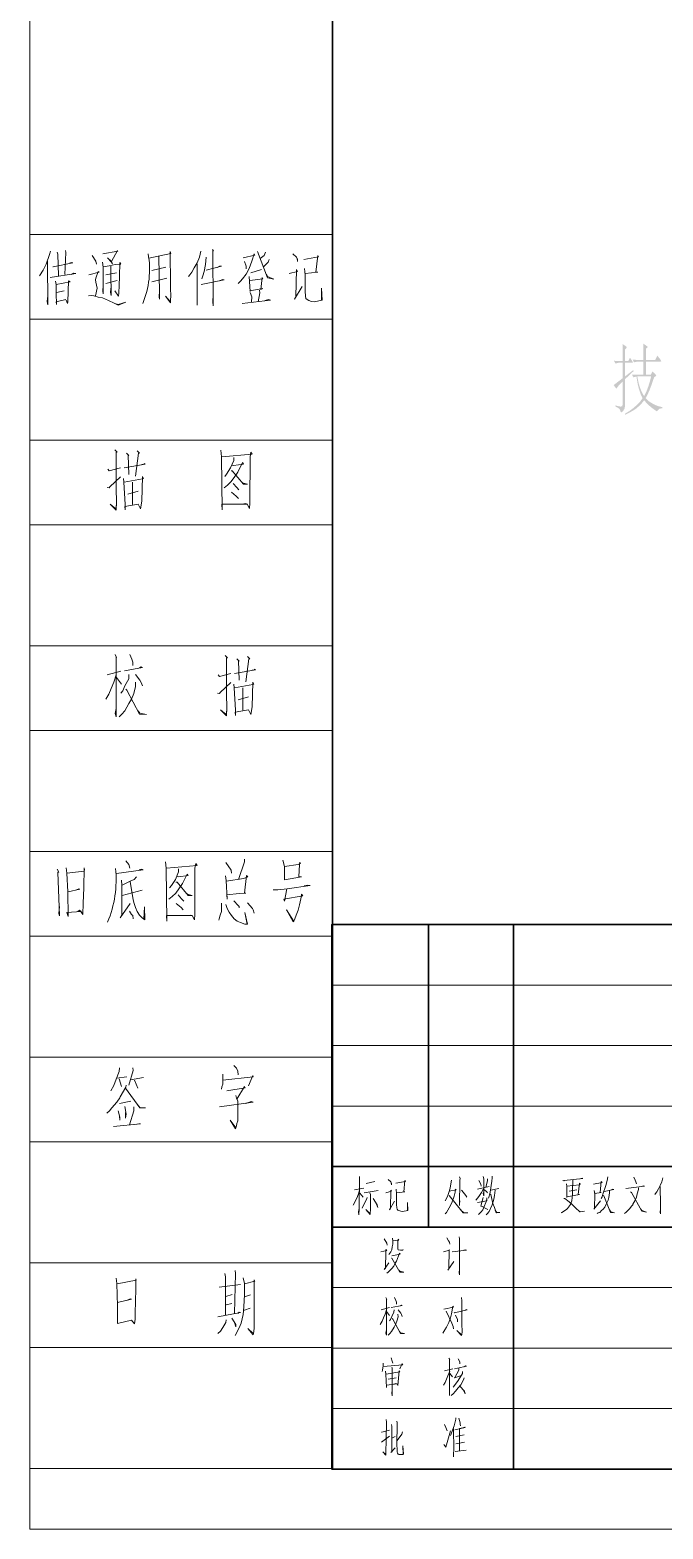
# Model space of a CAD drawing. Header units: millimetres. Extents: x 2834 to 3044, y 1462 to 1759.
# Drawn here: x 2834 to 2886.3, y 1461.9 to 1585.8 of the extents above; entities that cross this region are included whole.
import ezdxf

# ---------------------------------------------------------------- set-up
doc = ezdxf.new("R2010")
doc.units = ezdxf.units.MM
doc.layers.add('PDF_几何图形', color=7, linetype='Continuous')
doc.layers.add('PDF_实体填充', color=7, linetype='Continuous')

msp = doc.modelspace()

# ---------------------------------------------------------------- hatches: boundary and pattern name
at = {"layer": 'PDF_实体填充', "transparency": 33554559}
h = msp.add_hatch(color=256, dxfattribs=at)
h.paths.add_polyline_path([(2886.29, 1554.52), (2886.05, 1554.48), (2885.87, 1554.3), (2885.83, 1554.26), (2885.7, 1554.34), (2885.4, 1554.56), (2885.16, 1554.76), (2884.95, 1554.97), (2884.78, 1555.18), (2884.58, 1554.93), (2884.37, 1554.71), (2884.14, 1554.51), (2883.88, 1554.33), (2883.57, 1554.16), (2883.21, 1553.98), (2883.19, 1554.06), (2883.55, 1554.28), (2883.87, 1554.52), (2884.17, 1554.78), (2884.43, 1555.05), (2884.65, 1555.35), (2884.49, 1555.67), (2884.35, 1556.08), (2884.23, 1556.57), (2884.14, 1557.14), (2883.89, 1557.07), (2883.77, 1557.3), (2884.09, 1557.28), (2884.72, 1557.28), (2884.72, 1558.37), (2884.23, 1558.37), (2883.94, 1558.31), (2883.82, 1558.54), (2884.14, 1558.51), (2884.72, 1558.51), (2884.72, 1558.96), (2884.71, 1559.39), (2884.7, 1559.86), (2885.03, 1559.63), (2885.08, 1559.58), (2885.04, 1559.53), (2884.92, 1559.44), (2884.92, 1558.51), (2885.69, 1558.51), (2885.87, 1558.86), (2886.14, 1558.51), (2886.19, 1558.41), (2886.12, 1558.37), (2884.92, 1558.37), (2884.92, 1557.28), (2885.33, 1557.28), (2885.45, 1557.56), (2885.72, 1557.31), (2885.77, 1557.22), (2885.7, 1557.15), (2885.61, 1557.08), (2885.54, 1556.9), (2885.38, 1556.43), (2885.22, 1556.01), (2885.06, 1555.65), (2884.9, 1555.35), (2885.1, 1555.14), (2885.35, 1554.97), (2885.63, 1554.81), (2885.94, 1554.69), (2886.29, 1554.6)], flags=0)
h.paths.add_polyline_path([(2885.35, 1557.14), (2884.21, 1557.14), (2884.31, 1556.64), (2884.44, 1556.2), (2884.59, 1555.83), (2884.77, 1555.52), (2884.94, 1555.85), (2885.09, 1556.23), (2885.23, 1556.66)], flags=0)
h.paths.add_polyline_path([(2883.91, 1557.59), (2883.2, 1556.92), (2883.2, 1554.88), (2883.17, 1554.51), (2883.03, 1554.28), (2882.89, 1554.16), (2882.85, 1554.21), (2882.73, 1554.48), (2882.39, 1554.67), (2882.4, 1554.75), (2882.67, 1554.68), (2882.83, 1554.65), (2882.96, 1554.68), (2883, 1554.83), (2883, 1556.73), (2882.68, 1556.4), (2882.55, 1556.23), (2882.49, 1556.14), (2882.45, 1556.17), (2882.26, 1556.43), (2883, 1557), (2883, 1558.28), (2882.69, 1558.28), (2882.4, 1558.21), (2882.28, 1558.44), (2882.59, 1558.42), (2883, 1558.42), (2883, 1558.93), (2883, 1559.36), (2882.99, 1559.83), (2883.29, 1559.62), (2883.34, 1559.55), (2883.29, 1559.47), (2883.2, 1559.39), (2883.2, 1558.42), (2883.47, 1558.42), (2883.61, 1558.69), (2883.79, 1558.42), (2883.85, 1558.31), (2883.78, 1558.28), (2883.2, 1558.28), (2883.2, 1557.15), (2883.88, 1557.67)], flags=0)

# ---------------------------------------------------------------- linework, layer by layer
at = {"layer": 'PDF_几何图形', "lineweight": 15}
msp.add_lwpolyline([(2834.04, 1461.88), (3044.04, 1461.88), (3044.04, 1758.88), (2834.04, 1758.88)], close=True, dxfattribs=at)
at = {"layer": 'PDF_几何图形', "lineweight": 35}
for points in [[(3039.04, 1466.88), (3039.04, 1753.88), (2859.04, 1753.88), (2859.04, 1466.88)], [(2866.97, 1511.84), (2866.97, 1506.84), (2866.97, 1501.84), (2866.97, 1496.84), (2866.97, 1491.84), (2858.97, 1491.84)], [(2893.97, 1511.84), (2873.97, 1511.84), (2866.97, 1511.84), (2858.97, 1511.84), (2858.97, 1506.84), (2858.97, 1501.84), (2858.97, 1496.84), (2858.97, 1491.84), (2858.97, 1486.84), (2858.97, 1481.84), (2858.97, 1476.84), (2858.97, 1471.84), (2858.97, 1466.84), (2866.97, 1466.84), (2873.97, 1466.84), (2893.97, 1466.84)], [(2858.97, 1486.84), (2866.97, 1486.84), (2866.97, 1491.84), (2873.97, 1491.84), (2873.97, 1496.84), (2873.97, 1501.84), (2873.97, 1506.84), (2873.97, 1511.84)], [(2866.97, 1486.84), (2873.97, 1486.84), (2873.97, 1491.84), (2893.97, 1491.84), (2893.97, 1496.84), (2893.97, 1501.84), (2893.97, 1506.84), (2893.97, 1511.84)], [(2893.97, 1486.84), (2873.97, 1486.84), (2873.97, 1481.84), (2873.97, 1476.84), (2873.97, 1471.84), (2873.97, 1466.84)]]:
    msp.add_lwpolyline(points, dxfattribs=at)
at = {"layer": 'PDF_几何图形', "lineweight": 15}
for points in [[(2859.04, 1568.88), (2834.04, 1568.88)], [(2835.74, 1567.49), (2835.66, 1567.21), (2835.37, 1566.43), (2835.12, 1565.93), (2834.82, 1565.47)], [(2836.28, 1567.42), (2836.33, 1567.24), (2836.41, 1565.47)], [(2836.98, 1567.56), (2837, 1567.38), (2836.93, 1565.58)], [(2840.05, 1567.28), (2841.29, 1567.49), (2841.26, 1567.56), (2840.77, 1566.64), (2840.44, 1566.96), (2840.79, 1566.6), (2840.87, 1566.46)], [(2843.87, 1566.92), (2845.69, 1567.31), (2845.61, 1567.46), (2845.61, 1566.89), (2845.66, 1565.29), (2845.66, 1564.41), (2845.69, 1563.8), (2845.66, 1563.45), (2845.66, 1563.24), (2845.24, 1563.77), (2845.61, 1563.34)], [(2848.16, 1567.49), (2848.04, 1566.99), (2847.84, 1566.53), (2847.61, 1566.11), (2847.42, 1565.75), (2847.24, 1565.54), (2847.14, 1565.4)], [(2849.13, 1567.63), (2849.2, 1567.49), (2849.15, 1567.56), (2849.18, 1562.99), (2849.15, 1563.31), (2849.18, 1563.91)], [(2851.64, 1566.96), (2852.61, 1567.17), (2852.56, 1567.28), (2852.38, 1566.68), (2852.16, 1566.07), (2851.91, 1565.61), (2851.61, 1565.22), (2851.42, 1565.01), (2851.24, 1564.83)], [(2852.85, 1567.46), (2853.67, 1565.29), (2854.19, 1565.19), (2853.67, 1565.4), (2853.57, 1565.61)], [(2853.5, 1567.42), (2853.4, 1567.14), (2853.05, 1566.89)], [(2855.75, 1567.28), (2856.07, 1566.99), (2856.15, 1566.82), (2856.15, 1566.64), (2856.12, 1566.92)], [(2835.49, 1566.68), (2835.51, 1563.06), (2835.46, 1563.34), (2835.51, 1563.8)], [(2835.94, 1566.21), (2835.96, 1566.21), (2837.57, 1566.53), (2837.45, 1566.57), (2837.3, 1566.5)], [(2839.18, 1567.14), (2839.48, 1566.68), (2839.55, 1566.43)], [(2840.02, 1566.6), (2840.1, 1566.18), (2840.1, 1563.98), (2840.05, 1564.23), (2840.1, 1564.62)], [(2840.1, 1566.21), (2840.59, 1566.28), (2841.07, 1566.39), (2841.54, 1566.43), (2841.46, 1566.57), (2841.44, 1565.4), (2841.41, 1564.66), (2841.39, 1564.05), (2841.36, 1563.77), (2841.04, 1564.23)], [(2840.72, 1566.25), (2840.72, 1565.29), (2840.74, 1564.34), (2840.74, 1563.84), (2840.69, 1564.12), (2840.74, 1564.58)], [(2845.26, 1566.18), (2844.12, 1565.9)], [(2844.69, 1567.06), (2844.74, 1564.05), (2844.74, 1563.52), (2844.72, 1563.73), (2844.74, 1564.19)], [(2847.84, 1566.43), (2847.86, 1564.12), (2847.86, 1563.03), (2847.84, 1563.24), (2847.86, 1563.66)], [(2848.61, 1566.99), (2848.53, 1566.39), (2848.43, 1565.82), (2848.31, 1565.47), (2848.23, 1565.22)], [(2848.61, 1565.93), (2849.85, 1566.25), (2849.7, 1566.25), (2849.5, 1566.14)], [(2851.76, 1566.64), (2851.91, 1566.25), (2851.91, 1566.04)], [(2853.8, 1566.82), (2853.72, 1566.6), (2853.33, 1566.21)], [(2856.67, 1566.82), (2857.88, 1567.03), (2857.81, 1567.14), (2857.66, 1565.75), (2857.81, 1565.75), (2856.77, 1565.65)], [(2856.72, 1566.07), (2856.77, 1565.51), (2856.77, 1564.19), (2856.79, 1563.77), (2856.84, 1563.59), (2856.94, 1563.49), (2857.07, 1563.42), (2857.29, 1563.34), (2857.51, 1563.31), (2858.18, 1563.45), (2858.13, 1564.44), (2858.13, 1563.45)], [(2835.71, 1565.33), (2837.82, 1565.65), (2837.65, 1565.68), (2837.47, 1565.58)], [(2836.16, 1565.01), (2836.21, 1564.73), (2836.21, 1564.02), (2836.23, 1563.1), (2836.21, 1563.31), (2837, 1563.49)], [(2836.21, 1564.73), (2837.35, 1564.97), (2837.23, 1565.05), (2837.18, 1563.31), (2837.15, 1563.17), (2837.03, 1563.45)], [(2838.91, 1565.54), (2839.75, 1565.75), (2839.68, 1565.82), (2839.48, 1565.26), (2839.45, 1565.12), (2839.48, 1564.94), (2839.55, 1564.69), (2839.58, 1564.44), (2839.45, 1563.8)], [(2840.32, 1565.54), (2841.19, 1565.72)], [(2840.32, 1564.83), (2841.24, 1565.08)], [(2844.1, 1564.97), (2845.34, 1565.26)], [(2848.19, 1564.73), (2850.09, 1565.12), (2849.95, 1565.15), (2849.7, 1565.05)], [(2852.14, 1565.4), (2852.23, 1564.16), (2852.21, 1564.23), (2853.28, 1564.41), (2853.1, 1564.34), (2853.23, 1565.33), (2853.28, 1565.22), (2852.19, 1565.08)], [(2852.28, 1565.72), (2853.18, 1565.97)], [(2855.45, 1565.65), (2856.15, 1565.82), (2856.05, 1565.97), (2856, 1563.73), (2855.9, 1563.52), (2856.52, 1564.58)], [(2836.88, 1564.23), (2836.23, 1564.09)], [(2838.88, 1563.8), (2839.1, 1563.84), (2839.33, 1563.8), (2839.68, 1563.7), (2840.02, 1563.63), (2840.54, 1563.42), (2840.99, 1563.2), (2841.34, 1563.03), (2841.96, 1563.27), (2841.34, 1563.1), (2841.04, 1563.17)], [(2852.23, 1564.09), (2852.36, 1563.73), (2852.33, 1563.31)], [(2853, 1564.27), (2853.03, 1564.05), (2852.9, 1563.31)], [(2851.57, 1563.17), (2853.9, 1563.45), (2853.77, 1563.49), (2853.43, 1563.42)], [(2859.04, 1561.88), (2834.04, 1561.88)], [(2859.04, 1551.88), (2834.04, 1551.88)], [(2841.05, 1551.08), (2841.25, 1550.88), (2841.16, 1550.88), (2841.16, 1547.73), (2841.19, 1546.91), (2841.19, 1546.63), (2841.16, 1546.24), (2841.16, 1546.08), (2840.67, 1546.59), (2841.14, 1546.2), (2841.16, 1546.47)], [(2841.82, 1549.58), (2843.56, 1549.9), (2843.48, 1549.94), (2843.45, 1549.9), (2843.28, 1549.86)], [(2842.02, 1550.81), (2842.21, 1550.61), (2842.15, 1550.65), (2842.21, 1549.03)], [(2842.9, 1551), (2843.09, 1550.81), (2843.01, 1550.81), (2842.76, 1548.91)], [(2849.8, 1551.04), (2849.86, 1550.49), (2849.91, 1546.12), (2849.89, 1546.59), (2852.01, 1546.59), (2851.84, 1546.63), (2851.54, 1546.59)], [(2849.89, 1550.49), (2852.39, 1550.73), (2852.28, 1550.88), (2852.23, 1550.49), (2852.2, 1546.67), (2852.17, 1546.24), (2851.98, 1546.59)], [(2850.71, 1549.82), (2850.85, 1549.78), (2851.68, 1549.9), (2851.6, 1550.02), (2851.21, 1549.23), (2850.91, 1548.8), (2850.63, 1548.44), (2850.36, 1548.17), (2850.08, 1547.93)], [(2850.88, 1550.45), (2850.88, 1550.21), (2850.6, 1549.58), (2850.27, 1549.07), (2850.13, 1548.88)], [(2840.42, 1547.97), (2840.58, 1547.93), (2840.64, 1548.01), (2841.52, 1548.84)], [(2840.47, 1549.47), (2840.58, 1549.35), (2841.52, 1549.58)], [(2841.77, 1548.72), (2841.8, 1548.4), (2841.91, 1546.55), (2841.91, 1546.12), (2841.88, 1546.4), (2842.98, 1546.59), (2843.17, 1546.2), (2843.28, 1546.83), (2843.34, 1548.88), (2843.42, 1548.72), (2843.34, 1548.68), (2841.82, 1548.4)], [(2850.66, 1549.35), (2850.74, 1549.35), (2851.68, 1548.25), (2852.01, 1548.25), (2851.68, 1548.32), (2851.51, 1548.4)], [(2842.98, 1547.65), (2842.13, 1547.42)], [(2842.51, 1548.4), (2842.51, 1546.55)], [(2850.69, 1547.58), (2851.07, 1547.26), (2851.26, 1547.06)], [(2850.82, 1548.29), (2851.13, 1547.97), (2851.29, 1547.77)], [(2859.04, 1544.88), (2834.04, 1544.88)], [(2859.04, 1534.88), (2834.04, 1534.88)], [(2841.07, 1534.16), (2841.2, 1533.92), (2841.15, 1534), (2841.15, 1529), (2841.09, 1529.28), (2841.15, 1529.71)], [(2842.28, 1534.16), (2842.47, 1533.77), (2842.53, 1533.53), (2842.53, 1533.25)], [(2850.16, 1534.08), (2850.36, 1533.88), (2850.27, 1533.88), (2850.27, 1530.73), (2850.3, 1529.91), (2850.3, 1529.63), (2850.27, 1529.24), (2850.27, 1529.08), (2849.78, 1529.59), (2850.25, 1529.2), (2850.27, 1529.47)], [(2852.01, 1534), (2852.2, 1533.8), (2852.12, 1533.8), (2851.87, 1531.91)], [(2841.56, 1532.78), (2840.43, 1532.47)], [(2841.84, 1532.82), (2843.35, 1533.1), (2843.24, 1533.14), (2843.08, 1533.06)], [(2849.58, 1532.47), (2849.69, 1532.35), (2850.63, 1532.58)], [(2850.93, 1532.58), (2852.67, 1532.9), (2852.59, 1532.94), (2852.56, 1532.9), (2852.39, 1532.86)], [(2851.13, 1533.8), (2851.32, 1533.61), (2851.26, 1533.65), (2851.32, 1532.03)], [(2841.15, 1532.47), (2840.98, 1531.88), (2840.76, 1531.36), (2840.57, 1530.89), (2840.32, 1530.46)], [(2841.18, 1532.27), (2841.59, 1531.72)], [(2842.75, 1531.88), (2842.77, 1531.52), (2842.61, 1530.93), (2842.42, 1530.46), (2842.22, 1530.1), (2841.87, 1529.51), (2841.64, 1529.24), (2841.4, 1529)], [(2842.22, 1532.51), (2842.2, 1532.15), (2841.89, 1531.56), (2841.7, 1531.17), (2841.56, 1530.97)], [(2842.77, 1532.51), (2843.13, 1532.03), (2843.24, 1531.84), (2843.35, 1531.56)], [(2849.53, 1530.97), (2849.69, 1530.93), (2849.75, 1531.01), (2850.63, 1531.84)], [(2850.88, 1531.72), (2850.91, 1531.4), (2851.02, 1529.55), (2851.02, 1529.12), (2850.99, 1529.4), (2852.09, 1529.59), (2852.28, 1529.2), (2852.39, 1529.83), (2852.45, 1531.88), (2852.53, 1531.72), (2852.45, 1531.68), (2850.93, 1531.4)], [(2851.62, 1531.4), (2851.62, 1529.55)], [(2841.95, 1531.29), (2842.03, 1531.21), (2843.08, 1529.24), (2843.66, 1529.2), (2843.11, 1529.32), (2842.97, 1529.51)], [(2852.09, 1530.65), (2851.24, 1530.42)], [(2859.04, 1527.88), (2834.04, 1527.88)], [(2859.04, 1517.88), (2834.04, 1517.88)], [(2837.02, 1516.53), (2837.1, 1516.1), (2837.16, 1514.56), (2837.19, 1512.51), (2837.1, 1512.83), (2838.26, 1512.91), (2838.12, 1513.03), (2837.99, 1512.91), (2838.23, 1512.91), (2838.4, 1512.67), (2838.43, 1513.62), (2838.48, 1514.88), (2838.51, 1516.53), (2838.56, 1516.37), (2838.51, 1516.25), (2837.1, 1516.1)], [(2841.95, 1517.12), (2842.22, 1516.8), (2842.28, 1516.49)], [(2845.25, 1517.04), (2845.3, 1516.49), (2845.36, 1512.12), (2845.33, 1512.59), (2847.45, 1512.59), (2847.29, 1512.63), (2846.99, 1512.59)], [(2845.33, 1516.49), (2847.84, 1516.73), (2847.73, 1516.88), (2847.67, 1516.49), (2847.65, 1512.67), (2847.62, 1512.24), (2847.43, 1512.59)], [(2850.23, 1516.96), (2850.67, 1516.33), (2850.7, 1516.1)], [(2851.77, 1517.24), (2851.75, 1517.04), (2851.28, 1515.58)], [(2854.92, 1517.16), (2855.06, 1516.65), (2855.06, 1515.55), (2856.47, 1515.78), (2856.25, 1515.78), (2856.3, 1516.8), (2856.33, 1517), (2856.38, 1516.88), (2856.19, 1516.8), (2855.06, 1516.65)], [(2836.3, 1516.41), (2836.44, 1516.17), (2836.33, 1516.17), (2836.47, 1512.55), (2836.44, 1512.75), (2836.47, 1513.34)], [(2841.2, 1516.06), (2843.38, 1516.37), (2843.27, 1516.41), (2843.05, 1516.37)], [(2841.59, 1515.51), (2841.64, 1515.11), (2841.62, 1512.63), (2841.48, 1512.4), (2842.33, 1513.58)], [(2842.83, 1515.78), (2842.66, 1515.58), (2842.31, 1515.43), (2841.67, 1515.11)], [(2842.33, 1515.39), (2842.42, 1514.72), (2842.5, 1514.25), (2842.58, 1513.89), (2842.66, 1513.58), (2842.77, 1513.26), (2842.91, 1512.91), (2843.08, 1512.63), (2843.3, 1512.4), (2843.44, 1512.28), (2843.52, 1512.24), (2843.49, 1513.3), (2843.46, 1512.28)], [(2846.16, 1515.82), (2846.3, 1515.78), (2847.12, 1515.9), (2847.04, 1516.02), (2846.65, 1515.23), (2846.35, 1514.8), (2846.08, 1514.44), (2845.8, 1514.17), (2845.52, 1513.93)], [(2846.32, 1516.45), (2846.32, 1516.21), (2846.05, 1515.58), (2845.72, 1515.07), (2845.58, 1514.88)], [(2846.1, 1515.35), (2846.19, 1515.35), (2847.12, 1514.25), (2847.45, 1514.25), (2847.12, 1514.32), (2846.96, 1514.4)], [(2850.18, 1515.86), (2850.26, 1515.47), (2850.34, 1513.93), (2850.29, 1514.29), (2851.33, 1514.4), (2851.88, 1514.44), (2851.77, 1514.44), (2851.94, 1515.9), (2852.05, 1515.78), (2851.72, 1515.66), (2850.26, 1515.43)], [(2837.19, 1514.56), (2838.15, 1514.76), (2838.07, 1514.8), (2837.88, 1514.72)], [(2843.3, 1514.68), (2841.67, 1514.25)], [(2846.27, 1514.29), (2846.57, 1513.97), (2846.74, 1513.77)], [(2854.12, 1514.72), (2854.51, 1514.72), (2855.28, 1514.8), (2857.18, 1515.07), (2856.99, 1515.11), (2856.69, 1515.03)], [(2855.25, 1514.8), (2855.06, 1513.77), (2855.01, 1513.93), (2856.58, 1514.21), (2856.47, 1514.36), (2856.47, 1514.21), (2856.3, 1513.46), (2856.19, 1513.03), (2856.03, 1512.63), (2855.92, 1512.32), (2855.83, 1512.12), (2855.78, 1512.08), (2855.23, 1513.06), (2855.81, 1512.16)], [(2842.25, 1512.95), (2842.44, 1512.67), (2842.53, 1512.59), (2842.58, 1512.32)], [(2846.13, 1513.58), (2846.52, 1513.26), (2846.71, 1513.06)], [(2849.87, 1513.62), (2849.87, 1513.26), (2849.85, 1512.91), (2849.76, 1512.63), (2849.68, 1512.32), (2849.65, 1512.2)], [(2850.23, 1513.5), (2850.34, 1513.18), (2850.51, 1512.87), (2850.7, 1512.59), (2850.92, 1512.32), (2851.17, 1512.12), (2851.42, 1512), (2851.8, 1511.88), (2852.02, 1511.88), (2851.8, 1512.83), (2851.97, 1511.88), (2852, 1511.88)], [(2850.89, 1513.81), (2851.25, 1513.42), (2851.31, 1513.34), (2851.33, 1513.22)], [(2852, 1513.65), (2852.41, 1513.18), (2852.49, 1513.06), (2852.55, 1512.79)], [(2859.04, 1510.88), (2834.04, 1510.88)], [(2858.97, 1506.84), (2866.97, 1506.84), (2873.97, 1506.84), (2893.97, 1506.84), (2908.97, 1506.84), (2918.97, 1506.84)], [(2858.97, 1501.84), (2866.97, 1501.84), (2873.97, 1501.84), (2893.97, 1501.84), (2908.97, 1501.84), (2918.97, 1501.84)], [(2859.04, 1500.88), (2834.04, 1500.88)], [(2841.44, 1500), (2841.41, 1499.69), (2841.16, 1499.06), (2840.97, 1498.55), (2840.72, 1498.11)], [(2841.19, 1499.14), (2842.04, 1499.25)], [(2842.54, 1500), (2842.57, 1499.77), (2842.21, 1498.58)], [(2842.35, 1499.02), (2843.42, 1499.21)], [(2849.98, 1499.49), (2849.98, 1499.02), (2849.96, 1498.66), (2849.9, 1498.43), (2849.85, 1498.23)], [(2849.98, 1498.98), (2852.49, 1499.25), (2852.46, 1499.37), (2852.08, 1498.51)], [(2850.89, 1500.2), (2851.09, 1499.96), (2851.2, 1499.73), (2851.25, 1499.41)], [(2841.99, 1498.58), (2841.96, 1498.39), (2841.49, 1497.6), (2841.47, 1497.52), (2841.22, 1497.17), (2840.8, 1496.69), (2840.61, 1496.46), (2840.39, 1496.26)], [(2841.41, 1499.1), (2841.6, 1498.47)], [(2841.93, 1498.31), (2843.12, 1496.69), (2843.59, 1496.69), (2843.12, 1496.73), (2842.9, 1497.01)], [(2842.68, 1498.98), (2842.95, 1498.31)], [(2850.29, 1498.11), (2851.83, 1498.35), (2851.75, 1498.47), (2851.14, 1497.4)], [(2842.38, 1497.25), (2841.44, 1497.05)], [(2841.88, 1496.81), (2841.99, 1496.18), (2841.93, 1495.83), (2841.93, 1496.3)], [(2842.62, 1496.77), (2842.62, 1496.46), (2842.26, 1495.28)], [(2849.71, 1496.77), (2852.49, 1497.17), (2852.3, 1497.21), (2851.88, 1497.05)], [(2851.06, 1497.72), (2851.11, 1497.48), (2851.2, 1497.25), (2851.22, 1496.81), (2851.22, 1495.91), (2851.2, 1495.63), (2851.14, 1495.4), (2851.11, 1495.2), (2851.03, 1494.96), (2850.59, 1495.67), (2851.06, 1495.04)], [(2858.97, 1496.84), (2866.97, 1496.84), (2873.97, 1496.84), (2893.97, 1496.84), (2908.97, 1496.84), (2918.97, 1496.84)], [(2841.33, 1496.46), (2841.47, 1495.91), (2841.47, 1495.67), (2841.44, 1496.03)], [(2840.94, 1495.16), (2843.17, 1495.36), (2843.04, 1495.36), (2842.71, 1495.32)], [(2859.04, 1493.88), (2834.04, 1493.88)], [(2861.26, 1491.01), (2861.24, 1488.34), (2861.21, 1487.86), (2861.19, 1488.1), (2861.23, 1488.38)], [(2861.82, 1490.44), (2862.53, 1490.6)], [(2863.64, 1490.77), (2863.86, 1490.58), (2863.91, 1490.46), (2863.91, 1490.34), (2863.89, 1490.53)], [(2864.26, 1490.46), (2865.07, 1490.6), (2865.02, 1490.68), (2864.92, 1489.75), (2865.02, 1489.75), (2864.32, 1489.68)], [(2868.85, 1490.72), (2868.83, 1490.58), (2868.75, 1490.06), (2868.65, 1489.71), (2868.55, 1489.45), (2868.45, 1489.21), (2868.34, 1489)], [(2869.51, 1490.98), (2869.58, 1490.86), (2869.54, 1490.72), (2869.53, 1488.62), (2869.51, 1488.74), (2869.54, 1489.02)], [(2871.11, 1490.68), (2871.28, 1490.39), (2871.31, 1490.23)], [(2871.49, 1491.01), (2871.52, 1490.84), (2871.52, 1489.42), (2871.49, 1489.61), (2871.52, 1489.75)], [(2871.84, 1490.84), (2871.84, 1490.7), (2871.71, 1490.11)], [(2872.22, 1491.05), (2872.22, 1490.91), (2872.2, 1490.63), (2872.15, 1490.27), (2872.09, 1489.9), (2872.02, 1489.59), (2871.94, 1489.31), (2871.92, 1489.23)], [(2878.88, 1490.72), (2878.86, 1489.92), (2878.85, 1489.52), (2878.83, 1489.28), (2878.8, 1489), (2878.75, 1488.86), (2878.68, 1488.71), (2878.6, 1488.6), (2878.53, 1488.48), (2878.43, 1488.38), (2878.35, 1488.29), (2878.22, 1488.22), (2878.1, 1488.12), (2877.97, 1488.05), (2877.92, 1488.03)], [(2878.07, 1490.7), (2878.14, 1490.65), (2878.17, 1490.68), (2879.71, 1490.86), (2879.66, 1490.89), (2879.48, 1490.84)], [(2878.35, 1490.42), (2878.4, 1490.2), (2878.4, 1489.28), (2878.39, 1489.33), (2879.44, 1489.52), (2879.33, 1489.52), (2879.44, 1490.46), (2879.48, 1490.39), (2879.43, 1490.34), (2878.4, 1490.23)], [(2880.6, 1490.39), (2881.31, 1490.53), (2881.22, 1490.6), (2881.14, 1489.71), (2881.22, 1489.71), (2880.7, 1489.61), (2880.66, 1489.85), (2880.7, 1489.57), (2880.68, 1488.41)], [(2881.77, 1490.98), (2881.72, 1490.68), (2881.62, 1490.27), (2881.37, 1489.57), (2881.31, 1489.35), (2881.22, 1489.19)], [(2883.91, 1490.96), (2884.03, 1490.72), (2884.08, 1490.58), (2884.13, 1490.42)], [(2886.32, 1490.91), (2886.24, 1490.58), (2886.11, 1490.27), (2885.96, 1489.99), (2885.83, 1489.75), (2885.71, 1489.61), (2885.65, 1489.52)], [(2861.26, 1489.9), (2861.18, 1489.59), (2861.03, 1489.23), (2860.73, 1488.64)], [(2860.85, 1489.92), (2861.62, 1490.06)], [(2861.29, 1489.64), (2861.56, 1489.31)], [(2861.89, 1489.28), (2861.87, 1489.19), (2861.49, 1488.41)], [(2861.66, 1489.68), (2862.81, 1489.87)], [(2862.12, 1489.68), (2862.17, 1489.54), (2862.17, 1488.27), (2862.15, 1487.98), (2862.14, 1487.89), (2861.79, 1488.29), (2862.14, 1487.94)], [(2863.45, 1489.68), (2863.91, 1489.8), (2863.84, 1489.9), (2863.81, 1488.41), (2863.74, 1488.27), (2864.16, 1488.97)], [(2864.29, 1489.97), (2864.32, 1489.59), (2864.32, 1488.71), (2864.34, 1488.43), (2864.37, 1488.31), (2864.44, 1488.24), (2864.52, 1488.2), (2864.67, 1488.15), (2864.82, 1488.12), (2865.26, 1488.22), (2865.23, 1488.88), (2865.23, 1488.22)], [(2868.68, 1489.8), (2869.25, 1489.92), (2869.2, 1489.97), (2869.16, 1489.73), (2869.08, 1489.4), (2868.92, 1488.93), (2868.82, 1488.69), (2868.68, 1488.43), (2868.45, 1488.05), (2868.35, 1487.94)], [(2868.68, 1489.45), (2869.83, 1488.01), (2870.21, 1488.03), (2869.84, 1488.05), (2869.64, 1488.24)], [(2869.68, 1489.9), (2869.71, 1489.87), (2870.04, 1489.45), (2870.12, 1489.31)], [(2871.51, 1489.99), (2871.34, 1489.71), (2871.18, 1489.45), (2871.03, 1489.26), (2870.86, 1489.07)], [(2871.01, 1489.97), (2871.97, 1490.18)], [(2871.01, 1488.86), (2871.77, 1489.02), (2871.79, 1489.26), (2871.79, 1489.14), (2871.71, 1488.86), (2871.57, 1488.53), (2871.46, 1488.27), (2871.31, 1488.1), (2871.18, 1487.96), (2871.09, 1487.89)], [(2871.47, 1489.28), (2871.28, 1488.57), (2871.39, 1488.53), (2871.69, 1488.38), (2871.85, 1488.29)], [(2871.52, 1489.94), (2871.74, 1489.78), (2871.84, 1489.66)], [(2872.47, 1489.9), (2872.42, 1489.45), (2872.37, 1489.14), (2872.23, 1488.67), (2871.97, 1488.12), (2871.82, 1487.94), (2871.72, 1487.84)], [(2872.07, 1489.57), (2872.1, 1489.52), (2872.28, 1488.79), (2872.42, 1488.45), (2872.53, 1488.1), (2872.57, 1488.03), (2872.85, 1488.05), (2872.57, 1488.08), (2872.48, 1488.24)], [(2872.1, 1489.9), (2872.76, 1490.04)], [(2878.57, 1489.8), (2879.21, 1489.92)], [(2881.92, 1489.85), (2881.92, 1489.68), (2881.85, 1489.28), (2881.79, 1489.05), (2881.62, 1488.67), (2881.52, 1488.48), (2881.39, 1488.31), (2881.24, 1488.2), (2881.11, 1488.05), (2880.99, 1488.01), (2880.89, 1487.96)], [(2881.39, 1489.45), (2881.44, 1489.42), (2882, 1488.05), (2882.33, 1488.03), (2882.02, 1488.1), (2881.92, 1488.27)], [(2881.47, 1489.78), (2882.28, 1489.94), (2882.18, 1489.97), (2882.05, 1489.92)], [(2884.3, 1490.09), (2884.3, 1489.94), (2884.21, 1489.59), (2884.13, 1489.31), (2884.01, 1489), (2883.85, 1488.74), (2883.83, 1488.69), (2883.73, 1488.57), (2883.6, 1488.38), (2883.45, 1488.24), (2883.3, 1488.08), (2883.14, 1487.96)], [(2883.25, 1490.04), (2884.81, 1490.23), (2884.69, 1490.25), (2884.59, 1490.2)], [(2883.65, 1489.75), (2883.72, 1489.71), (2884.58, 1488.15), (2884.96, 1488.08), (2884.59, 1488.2), (2884.46, 1488.34)], [(2886.11, 1490.2), (2886.13, 1488.67), (2886.13, 1487.94), (2886.11, 1488.08), (2886.13, 1488.36)], [(2862.4, 1489.19), (2862.71, 1488.67), (2862.78, 1488.45), (2862.65, 1488.79)], [(2878.14, 1489.21), (2878.22, 1489.21), (2878.57, 1488.93), (2878.85, 1488.67), (2879.11, 1488.43), (2879.46, 1488.1), (2879.84, 1488.15), (2879.48, 1488.1), (2879.34, 1488.22)], [(2880.63, 1488.31), (2881.17, 1489)], [(2863.3, 1485.86), (2863.51, 1485.51), (2863.54, 1485.34)], [(2863.99, 1485.91), (2864.01, 1485.68), (2864.01, 1485.42), (2863.97, 1485.2), (2863.92, 1484.97), (2863.86, 1484.8), (2863.69, 1484.57)], [(2864.02, 1485.7), (2864.52, 1485.75), (2864.47, 1485.84), (2864.42, 1485.63), (2864.42, 1485.11), (2864.44, 1485.04), (2864.47, 1484.97), (2864.64, 1484.92), (2864.77, 1484.92), (2864.83, 1484.94), (2864.88, 1484.99)], [(2868.47, 1485.96), (2868.62, 1485.7), (2868.69, 1485.58), (2868.72, 1485.42)], [(2869.5, 1486.03), (2869.51, 1485.86), (2869.51, 1482.89), (2869.5, 1483.08), (2869.51, 1483.34)], [(2863.03, 1484.78), (2863.51, 1484.9), (2863.45, 1484.99), (2863.43, 1484.78), (2863.41, 1483.43), (2863.31, 1483.34), (2863.69, 1483.88)], [(2863.92, 1484.47), (2864.62, 1484.61), (2864.57, 1484.68), (2864.49, 1484.47), (2864.4, 1484.23), (2864.32, 1484.02), (2864.22, 1483.86), (2864.09, 1483.62), (2863.92, 1483.41), (2863.76, 1483.24), (2863.64, 1483.1), (2863.53, 1483.03)], [(2863.91, 1484.26), (2863.94, 1484.26), (2864.6, 1483.12), (2864.93, 1483.1), (2864.6, 1483.2), (2864.52, 1483.29)], [(2868.21, 1484.8), (2868.7, 1484.92), (2868.67, 1484.97), (2868.64, 1483.38), (2868.57, 1483.29), (2869.05, 1484)], [(2868.93, 1484.8), (2870.09, 1484.94), (2870.03, 1484.97), (2869.88, 1484.92)], [(2859.04, 1483.88), (2834.04, 1483.88)], [(2850.98, 1483.24), (2851.03, 1483), (2850.95, 1479.69)], [(2841.16, 1482.61), (2841.22, 1482.17), (2841.27, 1480.29), (2841.27, 1478.87), (2842.43, 1479.14), (2842.68, 1478.83), (2842.73, 1479.22), (2842.73, 1479.73), (2842.79, 1481.7), (2842.79, 1482.57), (2842.82, 1482.45), (2841.25, 1482.14)], [(2849.68, 1481.86), (2851.42, 1482.1)], [(2850.15, 1483), (2850.2, 1482.73), (2850.2, 1479.58)], [(2851.66, 1482.65), (2851.75, 1482.17), (2851.75, 1481.27), (2851.72, 1480.25), (2851.66, 1479.62), (2851.5, 1478.91), (2851.33, 1478.51), (2851, 1477.88)], [(2851.75, 1482.14), (2852.63, 1482.37), (2852.55, 1482.49), (2852.55, 1481.07), (2852.57, 1479.18), (2852.55, 1478.47), (2852.52, 1478.04), (2852.49, 1477.92), (2852.05, 1478.47), (2852.46, 1478.08)], [(2858.97, 1481.84), (2866.97, 1481.84), (2873.97, 1481.84), (2893.97, 1481.84), (2908.97, 1481.84), (2918.97, 1481.84)], [(2841.27, 1480.6), (2842.43, 1480.88), (2842.32, 1480.91), (2842.04, 1480.76)], [(2850.23, 1481.11), (2850.75, 1481.27)], [(2851.77, 1481.07), (2852.27, 1481.23)], [(2863.43, 1481.01), (2863.51, 1480.86), (2863.48, 1480.91), (2863.48, 1477.91), (2863.45, 1478.08), (2863.48, 1478.34)], [(2864.16, 1481.01), (2864.27, 1480.77), (2864.31, 1480.63), (2864.31, 1480.46)], [(2869.68, 1481.03), (2869.71, 1480.75), (2869.71, 1478.81), (2869.73, 1478.2), (2869.71, 1477.94), (2869.69, 1477.89), (2869.3, 1478.29), (2869.69, 1477.94)], [(2849.57, 1479.42), (2851.42, 1479.77), (2851.33, 1479.81), (2851.22, 1479.69)], [(2850.26, 1480.4), (2850.73, 1480.52)], [(2850.73, 1479.3), (2851.06, 1478.79), (2851.06, 1478.59), (2850.95, 1478.95)], [(2851.72, 1479.97), (2851.77, 1479.97), (2852.24, 1480.13)], [(2863.48, 1479.99), (2863.38, 1479.64), (2863.25, 1479.33), (2863.13, 1479.05), (2862.98, 1478.79)], [(2863.73, 1480.18), (2863.05, 1479.99)], [(2863.49, 1479.87), (2863.74, 1479.54)], [(2864.44, 1479.64), (2864.45, 1479.42), (2864.35, 1479.07), (2864.24, 1478.79), (2864.12, 1478.57), (2863.91, 1478.22), (2863.78, 1478.05), (2863.63, 1477.91)], [(2864.12, 1480.01), (2864.11, 1479.8), (2863.92, 1479.45), (2863.81, 1479.21), (2863.73, 1479.09)], [(2863.89, 1480.2), (2864.8, 1480.37), (2864.74, 1480.39), (2864.64, 1480.34)], [(2864.45, 1480.01), (2864.67, 1479.73), (2864.74, 1479.61), (2864.8, 1479.45)], [(2868.24, 1480.06), (2869.03, 1480.23), (2868.98, 1480.3), (2868.85, 1479.68), (2868.78, 1479.35), (2868.64, 1478.95), (2868.47, 1478.62), (2868.45, 1478.57), (2868.32, 1478.34), (2868.14, 1478.08)], [(2868.42, 1479.9), (2868.9, 1478.9), (2869, 1478.62), (2869.02, 1478.43)], [(2869.07, 1479.78), (2869.12, 1479.75), (2870.16, 1480.01), (2870.07, 1480.04), (2870.01, 1479.99)], [(2869.2, 1479.57), (2869.35, 1479.19), (2869.36, 1479)], [(2850.26, 1479.18), (2850.23, 1478.95), (2849.98, 1478.55), (2849.79, 1478.24), (2849.57, 1478.04)], [(2863.96, 1479.28), (2864.01, 1479.23), (2864.64, 1478.05), (2864.98, 1478.03), (2864.65, 1478.1), (2864.57, 1478.22)], [(2859.04, 1476.88), (2834.04, 1476.88)], [(2858.97, 1476.84), (2866.97, 1476.84), (2873.97, 1476.84), (2893.97, 1476.84), (2908.97, 1476.84), (2918.97, 1476.84)], [(2863.23, 1475.6), (2863.23, 1475.37), (2863.2, 1475.2), (2863.16, 1475.01), (2863.13, 1474.9)], [(2863.87, 1476.03), (2863.97, 1475.77), (2864.01, 1475.6)], [(2868.65, 1476.01), (2868.72, 1475.89), (2868.7, 1475.91), (2868.7, 1472.91), (2868.69, 1473.12), (2868.7, 1473.38)], [(2869.41, 1475.96), (2869.55, 1475.7), (2869.56, 1475.6), (2869.55, 1475.53)], [(2863.23, 1475.32), (2864.83, 1475.46), (2864.8, 1475.56), (2864.59, 1475.13)], [(2863.4, 1474.92), (2863.43, 1474.68), (2863.49, 1473.57), (2863.48, 1473.76), (2864.37, 1473.88), (2864.27, 1473.9), (2864.07, 1473.86)], [(2864.37, 1473.88), (2864.44, 1473.74), (2864.55, 1474.97), (2864.59, 1474.87), (2863.46, 1474.68)], [(2863.64, 1474.28), (2864.29, 1474.38)], [(2863.94, 1475.25), (2863.97, 1475.2), (2863.96, 1472.89), (2863.92, 1473.1), (2863.96, 1473.38)], [(2868.72, 1474.94), (2868.57, 1474.54), (2868.34, 1474), (2868.19, 1473.76)], [(2868.98, 1475.11), (2868.29, 1474.97)], [(2868.72, 1474.75), (2868.95, 1474.45)], [(2869.91, 1474.38), (2869.84, 1474.21), (2869.63, 1473.79), (2869.41, 1473.55), (2869.18, 1473.27), (2869, 1473.05), (2868.83, 1472.91)], [(2869.78, 1474.9), (2869.76, 1474.75), (2869.55, 1474.38), (2869.36, 1474.09), (2869, 1473.62)], [(2869.12, 1475.13), (2870.11, 1475.34), (2870.04, 1475.37), (2869.91, 1475.3)], [(2869.48, 1475.18), (2869.46, 1475.01), (2869.15, 1474.4), (2869.12, 1474.38), (2869.68, 1474.57)], [(2869.56, 1473.69), (2869.93, 1473.27), (2869.99, 1473.05), (2869.88, 1473.31)], [(2858.97, 1471.84), (2866.97, 1471.84), (2873.97, 1471.84), (2893.97, 1471.84), (2908.97, 1471.84), (2918.97, 1471.84)], [(2863.47, 1470.94), (2863.49, 1470.72), (2863.45, 1468.08), (2863.44, 1467.98), (2863.19, 1468.27), (2863.44, 1468.03)], [(2864.35, 1470.79), (2864.38, 1470.65), (2864.35, 1468.76), (2864.36, 1468.55), (2864.36, 1468.38), (2864.38, 1468.27), (2864.41, 1468.15), (2864.46, 1468.08), (2864.5, 1468.05), (2864.58, 1468.03), (2864.83, 1468.03), (2864.88, 1468.08), (2864.89, 1468.1), (2864.84, 1468.76), (2864.88, 1468.08), (2864.84, 1468.05)], [(2869.21, 1471.08), (2869.21, 1470.96), (2869.07, 1470.42), (2868.77, 1469.61)], [(2869.46, 1471.05), (2869.59, 1470.65), (2869.59, 1470.56), (2869.61, 1470.42)], [(2863.07, 1469.9), (2863.11, 1469.9), (2863.73, 1470.06)], [(2863.09, 1469.07), (2863.73, 1469.57)], [(2863.9, 1470.51), (2863.93, 1470.37), (2863.92, 1468.27), (2863.85, 1468.2), (2864.2, 1468.6)], [(2864.2, 1469.52), (2863.93, 1469.38)], [(2864.81, 1469.92), (2864.76, 1469.73), (2864.36, 1469.19)], [(2868.22, 1468.86), (2868.24, 1468.88), (2868.4, 1468.64), (2868.77, 1470.01)], [(2868.27, 1470.51), (2868.4, 1470.27), (2868.5, 1469.99)], [(2869.03, 1470.18), (2869.05, 1468.43), (2869.03, 1468.1), (2869.02, 1467.86), (2869.02, 1468.08)], [(2869.13, 1470.09), (2869.99, 1470.27), (2869.96, 1470.3), (2869.79, 1470.25), (2869.53, 1470.18), (2869.53, 1468.34)], [(2869.21, 1469.54), (2869.91, 1469.66)], [(2869.16, 1468.29), (2870.07, 1468.41)], [(2869.23, 1468.93), (2869.93, 1469.05)], [(2859.04, 1466.88), (2834.04, 1466.88)]]:
    msp.add_lwpolyline(points, dxfattribs=at)
for centre, radius, start, end in [((2836.59, 1565.98), 7.33, 337.4203, 10.1843), ((2831.87, 1515.59), 9.29, 337.5361, 5.5531)]:
    msp.add_arc(centre, radius, start, end, dxfattribs=at)

doc.saveas('drawing.dxf')
